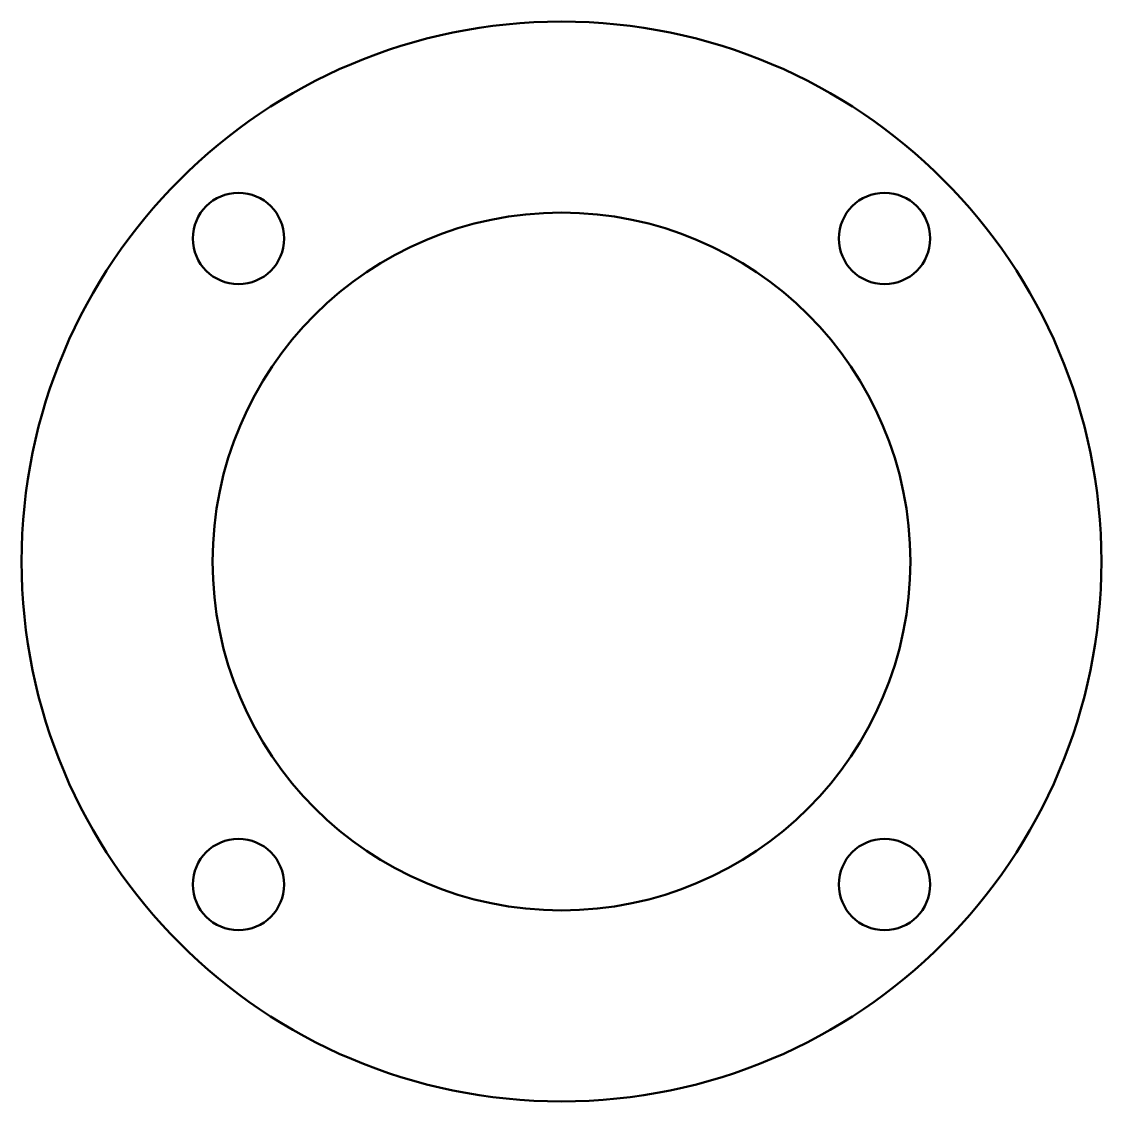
# Model space of a CAD drawing. Header units: millimetres. Extents: x 0 to 130, y 0 to 130.
import ezdxf

# ---------------------------------------------------------------- set-up
doc = ezdxf.new("R2010")
doc.units = ezdxf.units.MM
doc.layers.add('IV_INTERIOR_PROFILES', color=7, linetype='Continuous', lineweight=50)
doc.layers.add('IV_OUTER_PROFILE', color=7, linetype='Continuous', lineweight=50)

msp = doc.modelspace()

# ---------------------------------------------------------------- linework, layer by layer
at = {"layer": 'IV_INTERIOR_PROFILES'}
for centre, radius in [((26.11, 103.89), 5.5), ((103.89, 103.89), 5.5), ((65, 65), 42), ((26.11, 26.11), 5.5), ((103.89, 26.11), 5.5)]:
    msp.add_circle(centre, radius, dxfattribs=at)
at = {"layer": 'IV_OUTER_PROFILE'}
msp.add_circle((65, 65), 65, dxfattribs=at)

doc.saveas('drawing.dxf')
